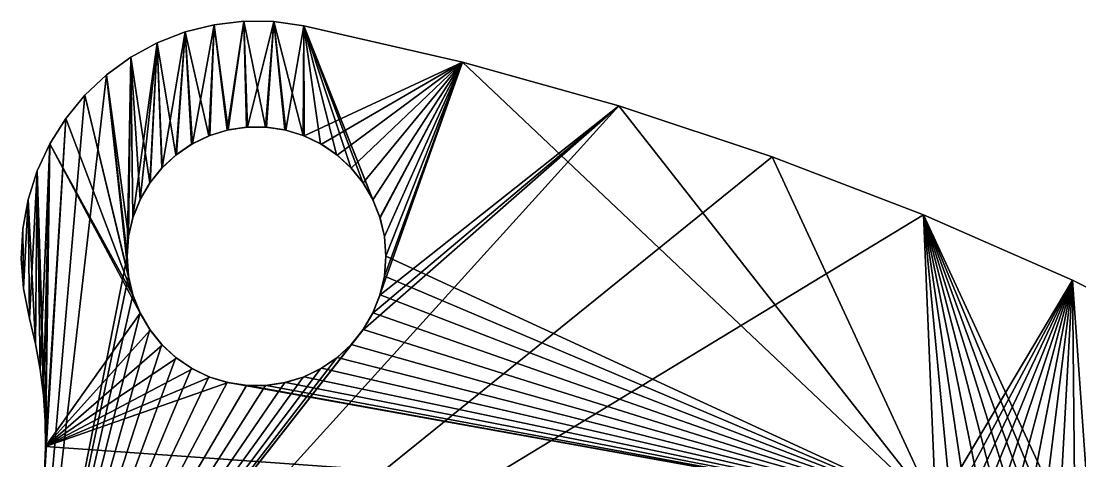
# Model space of a CAD drawing. Header units: metres. Extents: x -0.15 to 4.68, y -0.15 to 1.34.
# Drawn here: x 3.1779 to 3.6278, y 1.1517 to 1.3384 of the extents above; entities that cross this region are included whole.
import ezdxf

# ---------------------------------------------------------------- set-up
doc = ezdxf.new("R2010")
doc.units = ezdxf.units.M
doc.header["$LTSCALE"] = 65.185185
for name, color, linetype in [('44', 7, 'CONTINUOUS'), ('46', 7, 'CONTINUOUS'), ('47', 7, 'CONTINUOUS'), ('48', 7, 'CONTINUOUS'), ('49', 7, 'CONTINUOUS'), ('50', 7, 'CONTINUOUS'), ('52', 7, 'CONTINUOUS')]:
    doc.layers.add(name, color=color, linetype=linetype)

msp = doc.modelspace()

# ---------------------------------------------------------------- linework, layer by layer
at = {"layer": '44', "color": 2, "linetype": 'CONTINUOUS'}
for points in [[(3.24756, 1.33381, 0.2775), (3.25993, 1.33689, 0.2775), (3.2507, 1.28632, 0.2775), (3.24756, 1.33381, 0.2775)], [(3.2507, 1.28632, 0.2775), (3.25993, 1.33689, 0.2775), (3.25811, 1.28984, 0.2775), (3.2507, 1.28632, 0.2775)], [(3.25811, 1.28984, 0.2775), (3.25993, 1.33689, 0.2775), (3.26589, 1.29219, 0.2775), (3.25811, 1.28984, 0.2775)], [(3.25993, 1.33689, 0.2775), (3.2726, 1.33839, 0.2775), (3.26589, 1.29219, 0.2775), (3.25993, 1.33689, 0.2775)], [(3.26589, 1.29219, 0.2775), (3.2726, 1.33839, 0.2775), (3.27406, 1.29339, 0.2775), (3.26589, 1.29219, 0.2775)], [(3.2726, 1.33839, 0.2775), (3.28527, 1.33825, 0.2775), (3.27406, 1.29339, 0.2775), (3.2726, 1.33839, 0.2775)], [(3.27406, 1.29339, 0.2775), (3.28527, 1.33825, 0.2775), (3.28221, 1.29335, 0.2775), (3.27406, 1.29339, 0.2775)], [(3.28221, 1.29335, 0.2775), (3.28527, 1.33825, 0.2775), (3.29037, 1.29209, 0.2775), (3.28221, 1.29335, 0.2775)], [(3.28527, 1.33825, 0.2775), (3.29804, 1.33648, 0.2775), (3.29037, 1.29209, 0.2775), (3.28527, 1.33825, 0.2775)], [(3.29037, 1.29209, 0.2775), (3.29804, 1.33648, 0.2775), (3.29814, 1.28968, 0.2775), (3.29037, 1.29209, 0.2775)], [(3.29804, 1.33648, 0.2775), (3.36547, 1.32095, 0.2775), (3.29814, 1.28968, 0.2775), (3.29804, 1.33648, 0.2775)], [(3.23571, 1.32917, 0.2775), (3.24756, 1.33381, 0.2775), (3.23789, 1.27624, 0.2775), (3.23571, 1.32917, 0.2775)], [(3.23789, 1.27624, 0.2775), (3.24756, 1.33381, 0.2775), (3.24396, 1.28179, 0.2775), (3.23789, 1.27624, 0.2775)], [(3.24396, 1.28179, 0.2775), (3.24756, 1.33381, 0.2775), (3.2507, 1.28632, 0.2775), (3.24396, 1.28179, 0.2775)], [(3.22454, 1.32309, 0.2775), (3.23571, 1.32917, 0.2775), (3.22543, 1.25497, 0.2775), (3.22454, 1.32309, 0.2775)], [(3.22543, 1.25497, 0.2775), (3.23571, 1.32917, 0.2775), (3.22852, 1.26268, 0.2775), (3.22543, 1.25497, 0.2775)], [(3.22852, 1.26268, 0.2775), (3.23571, 1.32917, 0.2775), (3.23273, 1.26987, 0.2775), (3.22852, 1.26268, 0.2775)], [(3.23273, 1.26987, 0.2775), (3.23571, 1.32917, 0.2775), (3.23789, 1.27624, 0.2775), (3.23273, 1.26987, 0.2775)], [(3.21424, 1.31563, 0.2775), (3.22454, 1.32309, 0.2775), (3.22292, 1.23853, 0.2775), (3.21424, 1.31563, 0.2775)], [(3.22292, 1.23853, 0.2775), (3.22454, 1.32309, 0.2775), (3.22358, 1.24695, 0.2775), (3.22292, 1.23853, 0.2775)], [(3.22358, 1.24695, 0.2775), (3.22454, 1.32309, 0.2775), (3.22543, 1.25497, 0.2775), (3.22358, 1.24695, 0.2775)], [(3.29814, 1.28968, 0.2775), (3.36547, 1.32095, 0.2775), (3.3055, 1.2861, 0.2775), (3.29814, 1.28968, 0.2775)], [(3.3055, 1.2861, 0.2775), (3.36547, 1.32095, 0.2775), (3.31218, 1.28155, 0.2775), (3.3055, 1.2861, 0.2775)], [(3.31218, 1.28155, 0.2775), (3.36547, 1.32095, 0.2775), (3.31816, 1.27601, 0.2775), (3.31218, 1.28155, 0.2775)], [(3.31816, 1.27601, 0.2775), (3.36547, 1.32095, 0.2775), (3.32324, 1.26968, 0.2775), (3.31816, 1.27601, 0.2775)], [(3.32324, 1.26968, 0.2775), (3.36547, 1.32095, 0.2775), (3.32738, 1.26254, 0.2775), (3.32324, 1.26968, 0.2775)], [(3.32738, 1.26254, 0.2775), (3.36547, 1.32095, 0.2775), (3.33042, 1.2549, 0.2775), (3.32738, 1.26254, 0.2775)], [(3.36547, 1.32095, 0.2775), (3.43183, 1.30239, 0.2775), (3.3304, 1.22209, 0.2775), (3.36547, 1.32095, 0.2775)], [(3.33225, 1.23011, 0.2775), (3.36547, 1.32095, 0.2775), (3.3304, 1.22209, 0.2775), (3.33225, 1.23011, 0.2775)], [(3.33042, 1.2549, 0.2775), (3.36547, 1.32095, 0.2775), (3.33225, 1.24692, 0.2775), (3.33042, 1.2549, 0.2775)], [(3.33292, 1.23853, 0.2775), (3.36547, 1.32095, 0.2775), (3.33225, 1.23011, 0.2775), (3.33292, 1.23853, 0.2775)], [(3.36547, 1.32095, 0.2775), (3.33292, 1.23853, 0.2775), (3.33225, 1.24692, 0.2775), (3.36547, 1.32095, 0.2775)], [(3.21424, 1.31563, 0.2775), (3.18071, 1.02534, 0.2775), (3.20497, 1.30693, 0.2775), (3.21424, 1.31563, 0.2775)], [(3.18071, 1.02534, 0.2775), (3.21424, 1.31563, 0.2775), (3.22292, 1.23853, 0.2775), (3.18071, 1.02534, 0.2775)], [(3.20497, 1.30693, 0.2775), (3.18071, 1.02534, 0.2775), (3.19689, 1.29712, 0.2775), (3.20497, 1.30693, 0.2775)], [(3.4971, 1.28079, 0.2775), (3.18071, 1.02534, 0.2775), (3.43183, 1.30239, 0.2775), (3.4971, 1.28079, 0.2775)], [(3.43183, 1.30239, 0.2775), (3.18071, 1.02534, 0.2775), (3.3231, 1.20718, 0.2775), (3.43183, 1.30239, 0.2775)], [(3.32731, 1.21438, 0.2775), (3.43183, 1.30239, 0.2775), (3.3231, 1.20718, 0.2775), (3.32731, 1.21438, 0.2775)], [(3.3304, 1.22209, 0.2775), (3.43183, 1.30239, 0.2775), (3.32731, 1.21438, 0.2775), (3.3304, 1.22209, 0.2775)], [(3.19689, 1.29712, 0.2775), (3.18071, 1.02534, 0.2775), (3.18779, 1.1467, 0.2775), (3.19689, 1.29712, 0.2775)], [(3.18829, 1.15773, 0.2775), (3.19689, 1.29712, 0.2775), (3.18779, 1.1467, 0.2775), (3.18829, 1.15773, 0.2775)], [(3.1901, 1.28636, 0.2775), (3.19689, 1.29712, 0.2775), (3.18829, 1.15773, 0.2775), (3.1901, 1.28636, 0.2775)], [(3.18475, 1.27482, 0.2775), (3.1901, 1.28636, 0.2775), (3.18606, 1.19048, 0.2775), (3.18475, 1.27482, 0.2775)], [(3.18606, 1.19048, 0.2775), (3.1901, 1.28636, 0.2775), (3.18743, 1.17961, 0.2775), (3.18606, 1.19048, 0.2775)], [(3.18743, 1.17961, 0.2775), (3.1901, 1.28636, 0.2775), (3.18817, 1.16871, 0.2775), (3.18743, 1.17961, 0.2775)], [(3.18817, 1.16871, 0.2775), (3.1901, 1.28636, 0.2775), (3.18829, 1.15773, 0.2775), (3.18817, 1.16871, 0.2775)], [(3.56143, 1.2561, 0.2775), (3.18071, 1.02534, 0.2775), (3.4971, 1.28079, 0.2775), (3.56143, 1.2561, 0.2775)], [(3.18088, 1.2627, 0.2775), (3.18475, 1.27482, 0.2775), (3.18146, 1.21215, 0.2775), (3.18088, 1.2627, 0.2775)], [(3.18146, 1.21215, 0.2775), (3.18475, 1.27482, 0.2775), (3.18407, 1.20133, 0.2775), (3.18146, 1.21215, 0.2775)], [(3.18407, 1.20133, 0.2775), (3.18475, 1.27482, 0.2775), (3.18606, 1.19048, 0.2775), (3.18407, 1.20133, 0.2775)], [(3.1786, 1.25016, 0.2775), (3.18088, 1.2627, 0.2775), (3.17888, 1.22479, 0.2775), (3.1786, 1.25016, 0.2775)], [(3.17888, 1.22479, 0.2775), (3.18088, 1.2627, 0.2775), (3.18146, 1.21215, 0.2775), (3.17888, 1.22479, 0.2775)], [(3.56654, 1.13085, 0.2775), (3.18071, 1.02534, 0.2775), (3.56143, 1.2561, 0.2775), (3.56654, 1.13085, 0.2775)], [(3.62467, 1.22838, 0.2775), (3.56654, 1.13085, 0.2775), (3.56143, 1.2561, 0.2775), (3.62467, 1.22838, 0.2775)], [(3.17792, 1.23742, 0.2775), (3.1786, 1.25016, 0.2775), (3.17888, 1.22479, 0.2775), (3.17792, 1.23742, 0.2775)], [(3.22358, 1.23014, 0.2775), (3.18071, 1.02534, 0.2775), (3.22292, 1.23853, 0.2775), (3.22358, 1.23014, 0.2775)], [(3.22541, 1.22216, 0.2775), (3.18071, 1.02534, 0.2775), (3.22358, 1.23014, 0.2775), (3.22541, 1.22216, 0.2775)], [(3.5731, 1.1324, 0.2775), (3.56654, 1.13085, 0.2775), (3.62467, 1.22838, 0.2775), (3.5731, 1.1324, 0.2775)], [(3.57968, 1.13351, 0.2775), (3.5731, 1.1324, 0.2775), (3.62467, 1.22838, 0.2775), (3.57968, 1.13351, 0.2775)], [(3.58628, 1.13417, 0.2775), (3.57968, 1.13351, 0.2775), (3.62467, 1.22838, 0.2775), (3.58628, 1.13417, 0.2775)], [(3.59292, 1.13439, 0.2775), (3.58628, 1.13417, 0.2775), (3.62467, 1.22838, 0.2775), (3.59292, 1.13439, 0.2775)], [(3.59961, 1.13416, 0.2775), (3.59292, 1.13439, 0.2775), (3.62467, 1.22838, 0.2775), (3.59961, 1.13416, 0.2775)], [(3.60627, 1.13349, 0.2775), (3.59961, 1.13416, 0.2775), (3.62467, 1.22838, 0.2775), (3.60627, 1.13349, 0.2775)], [(3.61282, 1.13239, 0.2775), (3.60627, 1.13349, 0.2775), (3.62467, 1.22838, 0.2775), (3.61282, 1.13239, 0.2775)], [(3.61927, 1.13085, 0.2775), (3.61282, 1.13239, 0.2775), (3.62467, 1.22838, 0.2775), (3.61927, 1.13085, 0.2775)], [(3.62564, 1.12888, 0.2775), (3.61927, 1.13085, 0.2775), (3.62467, 1.22838, 0.2775), (3.62564, 1.12888, 0.2775)], [(3.68642, 1.1978, 0.2775), (3.62564, 1.12888, 0.2775), (3.62467, 1.22838, 0.2775), (3.68642, 1.1978, 0.2775)], [(3.22845, 1.21451, 0.2775), (3.18071, 1.02534, 0.2775), (3.22541, 1.22216, 0.2775), (3.22845, 1.21451, 0.2775)], [(3.23259, 1.20738, 0.2775), (3.18071, 1.02534, 0.2775), (3.22845, 1.21451, 0.2775), (3.23259, 1.20738, 0.2775)], [(3.23767, 1.20105, 0.2775), (3.18071, 1.02534, 0.2775), (3.23259, 1.20738, 0.2775), (3.23767, 1.20105, 0.2775)], [(3.3231, 1.20718, 0.2775), (3.18071, 1.02534, 0.2775), (3.31795, 1.20082, 0.2775), (3.3231, 1.20718, 0.2775)], [(3.24365, 1.19551, 0.2775), (3.18071, 1.02534, 0.2775), (3.23767, 1.20105, 0.2775), (3.24365, 1.19551, 0.2775)], [(3.31795, 1.20082, 0.2775), (3.18071, 1.02534, 0.2775), (3.31188, 1.19527, 0.2775), (3.31795, 1.20082, 0.2775)], [(3.63194, 1.12647, 0.2775), (3.62564, 1.12888, 0.2775), (3.68642, 1.1978, 0.2775), (3.63194, 1.12647, 0.2775)], [(3.25033, 1.19096, 0.2775), (3.18071, 1.02534, 0.2775), (3.24365, 1.19551, 0.2775), (3.25033, 1.19096, 0.2775)], [(3.31188, 1.19527, 0.2775), (3.18071, 1.02534, 0.2775), (3.30513, 1.19074, 0.2775), (3.31188, 1.19527, 0.2775)], [(3.2577, 1.18738, 0.2775), (3.18071, 1.02534, 0.2775), (3.25033, 1.19096, 0.2775), (3.2577, 1.18738, 0.2775)], [(3.30513, 1.19074, 0.2775), (3.18071, 1.02534, 0.2775), (3.29772, 1.18722, 0.2775), (3.30513, 1.19074, 0.2775)], [(3.26546, 1.18497, 0.2775), (3.18071, 1.02534, 0.2775), (3.2577, 1.18738, 0.2775), (3.26546, 1.18497, 0.2775)], [(3.29772, 1.18722, 0.2775), (3.18071, 1.02534, 0.2775), (3.28994, 1.18487, 0.2775), (3.29772, 1.18722, 0.2775)], [(3.27362, 1.18371, 0.2775), (3.18071, 1.02534, 0.2775), (3.26546, 1.18497, 0.2775), (3.27362, 1.18371, 0.2775)], [(3.28994, 1.18487, 0.2775), (3.18071, 1.02534, 0.2775), (3.28177, 1.18367, 0.2775), (3.28994, 1.18487, 0.2775)], [(3.28177, 1.18367, 0.2775), (3.18071, 1.02534, 0.2775), (3.27362, 1.18371, 0.2775), (3.28177, 1.18367, 0.2775)]]:
    msp.add_3dface(points, dxfattribs=at)
at = {"layer": '46', "color": 2, "linetype": 'CONTINUOUS'}
for points in [[(3.29804, 1.33648, 0.3275), (3.36547, 1.32095, 0.3275), (3.29804, 1.33648, 0.2775), (3.29804, 1.33648, 0.3275)], [(3.36547, 1.32095, 0.3275), (3.36547, 1.32095, 0.2775), (3.29804, 1.33648, 0.2775), (3.36547, 1.32095, 0.3275)], [(3.36547, 1.32095, 0.3275), (3.43183, 1.30239, 0.3275), (3.36547, 1.32095, 0.2775), (3.36547, 1.32095, 0.3275)], [(3.43183, 1.30239, 0.3275), (3.43183, 1.30239, 0.2775), (3.36547, 1.32095, 0.2775), (3.43183, 1.30239, 0.3275)], [(3.43183, 1.30239, 0.3275), (3.4971, 1.28079, 0.3275), (3.43183, 1.30239, 0.2775), (3.43183, 1.30239, 0.3275)], [(3.4971, 1.28079, 0.3275), (3.4971, 1.28079, 0.2775), (3.43183, 1.30239, 0.2775), (3.4971, 1.28079, 0.3275)], [(3.4971, 1.28079, 0.3275), (3.56143, 1.2561, 0.3275), (3.4971, 1.28079, 0.2775), (3.4971, 1.28079, 0.3275)], [(3.56143, 1.2561, 0.3275), (3.56143, 1.2561, 0.2775), (3.4971, 1.28079, 0.2775), (3.56143, 1.2561, 0.3275)], [(3.56143, 1.2561, 0.3275), (3.62467, 1.22838, 0.3275), (3.56143, 1.2561, 0.2775), (3.56143, 1.2561, 0.3275)], [(3.62467, 1.22838, 0.3275), (3.62467, 1.22838, 0.2775), (3.56143, 1.2561, 0.2775), (3.62467, 1.22838, 0.3275)], [(3.62467, 1.22838, 0.3275), (3.68642, 1.1978, 0.3275), (3.62467, 1.22838, 0.2775), (3.62467, 1.22838, 0.3275)], [(3.68642, 1.1978, 0.3275), (3.68642, 1.1978, 0.2775), (3.62467, 1.22838, 0.2775), (3.68642, 1.1978, 0.3275)]]:
    msp.add_3dface(points, dxfattribs=at)
at = {"layer": '47', "color": 2, "linetype": 'CONTINUOUS'}
for points in [[(3.22292, 1.23853, 0.3275), (3.22358, 1.23011, 0.3275), (3.22292, 1.23853, 0.2775), (3.22292, 1.23853, 0.3275)], [(3.22358, 1.23011, 0.3275), (3.22358, 1.23014, 0.2775), (3.22292, 1.23853, 0.2775), (3.22358, 1.23011, 0.3275)], [(3.33225, 1.23014, 0.3275), (3.33292, 1.23853, 0.3275), (3.33225, 1.23011, 0.2775), (3.33225, 1.23014, 0.3275)], [(3.33292, 1.23853, 0.3275), (3.33292, 1.23853, 0.2775), (3.33225, 1.23011, 0.2775), (3.33292, 1.23853, 0.3275)], [(3.22358, 1.23011, 0.3275), (3.22541, 1.22216, 0.2775), (3.22358, 1.23014, 0.2775), (3.22358, 1.23011, 0.3275)], [(3.22358, 1.23011, 0.3275), (3.22543, 1.22209, 0.3275), (3.22541, 1.22216, 0.2775), (3.22358, 1.23011, 0.3275)], [(3.33042, 1.22216, 0.3275), (3.33225, 1.23011, 0.2775), (3.3304, 1.22209, 0.2775), (3.33042, 1.22216, 0.3275)], [(3.33042, 1.22216, 0.3275), (3.33225, 1.23014, 0.3275), (3.33225, 1.23011, 0.2775), (3.33042, 1.22216, 0.3275)], [(3.22543, 1.22209, 0.3275), (3.22845, 1.21451, 0.2775), (3.22541, 1.22216, 0.2775), (3.22543, 1.22209, 0.3275)], [(3.22543, 1.22209, 0.3275), (3.22852, 1.21438, 0.3275), (3.22845, 1.21451, 0.2775), (3.22543, 1.22209, 0.3275)], [(3.32738, 1.21451, 0.3275), (3.3304, 1.22209, 0.2775), (3.32731, 1.21438, 0.2775), (3.32738, 1.21451, 0.3275)], [(3.32738, 1.21451, 0.3275), (3.33042, 1.22216, 0.3275), (3.3304, 1.22209, 0.2775), (3.32738, 1.21451, 0.3275)], [(3.22852, 1.21438, 0.3275), (3.23259, 1.20738, 0.2775), (3.22845, 1.21451, 0.2775), (3.22852, 1.21438, 0.3275)], [(3.22852, 1.21438, 0.3275), (3.23273, 1.20718, 0.3275), (3.23259, 1.20738, 0.2775), (3.22852, 1.21438, 0.3275)], [(3.32324, 1.20738, 0.3275), (3.32731, 1.21438, 0.2775), (3.3231, 1.20718, 0.2775), (3.32324, 1.20738, 0.3275)], [(3.32324, 1.20738, 0.3275), (3.32738, 1.21451, 0.3275), (3.32731, 1.21438, 0.2775), (3.32324, 1.20738, 0.3275)], [(3.23273, 1.20718, 0.3275), (3.23767, 1.20105, 0.2775), (3.23259, 1.20738, 0.2775), (3.23273, 1.20718, 0.3275)], [(3.23273, 1.20718, 0.3275), (3.23789, 1.20082, 0.3275), (3.23767, 1.20105, 0.2775), (3.23273, 1.20718, 0.3275)], [(3.31816, 1.20105, 0.3275), (3.3231, 1.20718, 0.2775), (3.31795, 1.20082, 0.2775), (3.31816, 1.20105, 0.3275)], [(3.31816, 1.20105, 0.3275), (3.32324, 1.20738, 0.3275), (3.3231, 1.20718, 0.2775), (3.31816, 1.20105, 0.3275)], [(3.23789, 1.20082, 0.3275), (3.24365, 1.19551, 0.2775), (3.23767, 1.20105, 0.2775), (3.23789, 1.20082, 0.3275)], [(3.23789, 1.20082, 0.3275), (3.24396, 1.19527, 0.3275), (3.24365, 1.19551, 0.2775), (3.23789, 1.20082, 0.3275)], [(3.31218, 1.19551, 0.3275), (3.31795, 1.20082, 0.2775), (3.31188, 1.19527, 0.2775), (3.31218, 1.19551, 0.3275)], [(3.31218, 1.19551, 0.3275), (3.31816, 1.20105, 0.3275), (3.31795, 1.20082, 0.2775), (3.31218, 1.19551, 0.3275)], [(3.24396, 1.19527, 0.3275), (3.25033, 1.19096, 0.2775), (3.24365, 1.19551, 0.2775), (3.24396, 1.19527, 0.3275)], [(3.24396, 1.19527, 0.3275), (3.2507, 1.19074, 0.3275), (3.25033, 1.19096, 0.2775), (3.24396, 1.19527, 0.3275)], [(3.3055, 1.19096, 0.3275), (3.31188, 1.19527, 0.2775), (3.30513, 1.19074, 0.2775), (3.3055, 1.19096, 0.3275)], [(3.3055, 1.19096, 0.3275), (3.31218, 1.19551, 0.3275), (3.31188, 1.19527, 0.2775), (3.3055, 1.19096, 0.3275)], [(3.2507, 1.19074, 0.3275), (3.2577, 1.18738, 0.2775), (3.25033, 1.19096, 0.2775), (3.2507, 1.19074, 0.3275)], [(3.2507, 1.19074, 0.3275), (3.25811, 1.18722, 0.3275), (3.2577, 1.18738, 0.2775), (3.2507, 1.19074, 0.3275)], [(3.29814, 1.18738, 0.3275), (3.30513, 1.19074, 0.2775), (3.29772, 1.18722, 0.2775), (3.29814, 1.18738, 0.3275)], [(3.29814, 1.18738, 0.3275), (3.3055, 1.19096, 0.3275), (3.30513, 1.19074, 0.2775), (3.29814, 1.18738, 0.3275)], [(3.25811, 1.18722, 0.3275), (3.26546, 1.18497, 0.2775), (3.2577, 1.18738, 0.2775), (3.25811, 1.18722, 0.3275)], [(3.25811, 1.18722, 0.3275), (3.26589, 1.18487, 0.3275), (3.26546, 1.18497, 0.2775), (3.25811, 1.18722, 0.3275)], [(3.26589, 1.18487, 0.3275), (3.27362, 1.18371, 0.2775), (3.26546, 1.18497, 0.2775), (3.26589, 1.18487, 0.3275)], [(3.26589, 1.18487, 0.3275), (3.27406, 1.18367, 0.3275), (3.27362, 1.18371, 0.2775), (3.26589, 1.18487, 0.3275)], [(3.27406, 1.18367, 0.3275), (3.28177, 1.18367, 0.2775), (3.27362, 1.18371, 0.2775), (3.27406, 1.18367, 0.3275)], [(3.27406, 1.18367, 0.3275), (3.28221, 1.18371, 0.3275), (3.28177, 1.18367, 0.2775), (3.27406, 1.18367, 0.3275)], [(3.28221, 1.18371, 0.3275), (3.28994, 1.18487, 0.2775), (3.28177, 1.18367, 0.2775), (3.28221, 1.18371, 0.3275)], [(3.28221, 1.18371, 0.3275), (3.29037, 1.18497, 0.3275), (3.28994, 1.18487, 0.2775), (3.28221, 1.18371, 0.3275)], [(3.29037, 1.18497, 0.3275), (3.29772, 1.18722, 0.2775), (3.28994, 1.18487, 0.2775), (3.29037, 1.18497, 0.3275)], [(3.29037, 1.18497, 0.3275), (3.29814, 1.18738, 0.3275), (3.29772, 1.18722, 0.2775), (3.29037, 1.18497, 0.3275)]]:
    msp.add_3dface(points, dxfattribs=at)
at = {"layer": '48', "color": 2, "linetype": 'CONTINUOUS'}
for points in [[(3.26546, 1.29209, 0.3275), (3.2577, 1.28968, 0.3275), (3.25811, 1.28984, 0.2775), (3.26546, 1.29209, 0.3275)], [(3.26546, 1.29209, 0.3275), (3.25811, 1.28984, 0.2775), (3.26589, 1.29219, 0.2775), (3.26546, 1.29209, 0.3275)], [(3.27362, 1.29335, 0.3275), (3.26546, 1.29209, 0.3275), (3.26589, 1.29219, 0.2775), (3.27362, 1.29335, 0.3275)], [(3.27362, 1.29335, 0.3275), (3.26589, 1.29219, 0.2775), (3.27406, 1.29339, 0.2775), (3.27362, 1.29335, 0.3275)], [(3.28177, 1.29339, 0.3275), (3.27362, 1.29335, 0.3275), (3.27406, 1.29339, 0.2775), (3.28177, 1.29339, 0.3275)], [(3.28177, 1.29339, 0.3275), (3.27406, 1.29339, 0.2775), (3.28221, 1.29335, 0.2775), (3.28177, 1.29339, 0.3275)], [(3.28994, 1.29219, 0.3275), (3.28177, 1.29339, 0.3275), (3.28221, 1.29335, 0.2775), (3.28994, 1.29219, 0.3275)], [(3.28994, 1.29219, 0.3275), (3.28221, 1.29335, 0.2775), (3.29037, 1.29209, 0.2775), (3.28994, 1.29219, 0.3275)], [(3.29772, 1.28984, 0.3275), (3.28994, 1.29219, 0.3275), (3.29037, 1.29209, 0.2775), (3.29772, 1.28984, 0.3275)], [(3.29772, 1.28984, 0.3275), (3.29037, 1.29209, 0.2775), (3.29814, 1.28968, 0.2775), (3.29772, 1.28984, 0.3275)], [(3.2577, 1.28968, 0.3275), (3.25033, 1.2861, 0.3275), (3.2507, 1.28632, 0.2775), (3.2577, 1.28968, 0.3275)], [(3.2577, 1.28968, 0.3275), (3.2507, 1.28632, 0.2775), (3.25811, 1.28984, 0.2775), (3.2577, 1.28968, 0.3275)], [(3.30513, 1.28632, 0.3275), (3.29772, 1.28984, 0.3275), (3.29814, 1.28968, 0.2775), (3.30513, 1.28632, 0.3275)], [(3.30513, 1.28632, 0.3275), (3.29814, 1.28968, 0.2775), (3.3055, 1.2861, 0.2775), (3.30513, 1.28632, 0.3275)], [(3.25033, 1.2861, 0.3275), (3.24365, 1.28155, 0.3275), (3.24396, 1.28179, 0.2775), (3.25033, 1.2861, 0.3275)], [(3.25033, 1.2861, 0.3275), (3.24396, 1.28179, 0.2775), (3.2507, 1.28632, 0.2775), (3.25033, 1.2861, 0.3275)], [(3.31188, 1.28179, 0.3275), (3.30513, 1.28632, 0.3275), (3.3055, 1.2861, 0.2775), (3.31188, 1.28179, 0.3275)], [(3.31188, 1.28179, 0.3275), (3.3055, 1.2861, 0.2775), (3.31218, 1.28155, 0.2775), (3.31188, 1.28179, 0.3275)], [(3.24365, 1.28155, 0.3275), (3.23767, 1.27601, 0.3275), (3.23789, 1.27624, 0.2775), (3.24365, 1.28155, 0.3275)], [(3.24365, 1.28155, 0.3275), (3.23789, 1.27624, 0.2775), (3.24396, 1.28179, 0.2775), (3.24365, 1.28155, 0.3275)], [(3.31795, 1.27624, 0.3275), (3.31188, 1.28179, 0.3275), (3.31218, 1.28155, 0.2775), (3.31795, 1.27624, 0.3275)], [(3.31795, 1.27624, 0.3275), (3.31218, 1.28155, 0.2775), (3.31816, 1.27601, 0.2775), (3.31795, 1.27624, 0.3275)], [(3.23767, 1.27601, 0.3275), (3.23259, 1.26968, 0.3275), (3.23273, 1.26987, 0.2775), (3.23767, 1.27601, 0.3275)], [(3.23767, 1.27601, 0.3275), (3.23273, 1.26987, 0.2775), (3.23789, 1.27624, 0.2775), (3.23767, 1.27601, 0.3275)], [(3.3231, 1.26987, 0.3275), (3.31795, 1.27624, 0.3275), (3.31816, 1.27601, 0.2775), (3.3231, 1.26987, 0.3275)], [(3.3231, 1.26987, 0.3275), (3.31816, 1.27601, 0.2775), (3.32324, 1.26968, 0.2775), (3.3231, 1.26987, 0.3275)], [(3.23259, 1.26968, 0.3275), (3.22845, 1.26254, 0.3275), (3.22852, 1.26268, 0.2775), (3.23259, 1.26968, 0.3275)], [(3.23259, 1.26968, 0.3275), (3.22852, 1.26268, 0.2775), (3.23273, 1.26987, 0.2775), (3.23259, 1.26968, 0.3275)], [(3.32731, 1.26268, 0.3275), (3.3231, 1.26987, 0.3275), (3.32324, 1.26968, 0.2775), (3.32731, 1.26268, 0.3275)], [(3.32731, 1.26268, 0.3275), (3.32324, 1.26968, 0.2775), (3.32738, 1.26254, 0.2775), (3.32731, 1.26268, 0.3275)], [(3.22845, 1.26254, 0.3275), (3.22541, 1.2549, 0.3275), (3.22543, 1.25497, 0.2775), (3.22845, 1.26254, 0.3275)], [(3.22845, 1.26254, 0.3275), (3.22543, 1.25497, 0.2775), (3.22852, 1.26268, 0.2775), (3.22845, 1.26254, 0.3275)], [(3.3304, 1.25497, 0.3275), (3.32731, 1.26268, 0.3275), (3.32738, 1.26254, 0.2775), (3.3304, 1.25497, 0.3275)], [(3.3304, 1.25497, 0.3275), (3.32738, 1.26254, 0.2775), (3.33042, 1.2549, 0.2775), (3.3304, 1.25497, 0.3275)], [(3.22541, 1.2549, 0.3275), (3.22358, 1.24695, 0.2775), (3.22543, 1.25497, 0.2775), (3.22541, 1.2549, 0.3275)], [(3.22541, 1.2549, 0.3275), (3.22358, 1.24692, 0.3275), (3.22358, 1.24695, 0.2775), (3.22541, 1.2549, 0.3275)], [(3.33225, 1.24695, 0.3275), (3.3304, 1.25497, 0.3275), (3.33042, 1.2549, 0.2775), (3.33225, 1.24695, 0.3275)], [(3.33225, 1.24695, 0.3275), (3.33042, 1.2549, 0.2775), (3.33225, 1.24692, 0.2775), (3.33225, 1.24695, 0.3275)], [(3.22358, 1.24692, 0.3275), (3.22292, 1.23853, 0.3275), (3.22358, 1.24695, 0.2775), (3.22358, 1.24692, 0.3275)], [(3.22292, 1.23853, 0.3275), (3.22292, 1.23853, 0.2775), (3.22358, 1.24695, 0.2775), (3.22292, 1.23853, 0.3275)], [(3.33292, 1.23853, 0.3275), (3.33225, 1.24695, 0.3275), (3.33292, 1.23853, 0.2775), (3.33292, 1.23853, 0.3275)], [(3.33292, 1.23853, 0.2775), (3.33225, 1.24695, 0.3275), (3.33225, 1.24692, 0.2775), (3.33292, 1.23853, 0.2775)]]:
    msp.add_3dface(points, dxfattribs=at)
at = {"layer": '49', "color": 2, "linetype": 'CONTINUOUS'}
for points in [[(3.18407, 1.20133, 0.3275), (3.18146, 1.21215, 0.3275), (3.18407, 1.20133, 0.2775), (3.18407, 1.20133, 0.3275)], [(3.18146, 1.21215, 0.3275), (3.18146, 1.21215, 0.2775), (3.18407, 1.20133, 0.2775), (3.18146, 1.21215, 0.3275)], [(3.18606, 1.19048, 0.3275), (3.18407, 1.20133, 0.3275), (3.18606, 1.19048, 0.2775), (3.18606, 1.19048, 0.3275)], [(3.18407, 1.20133, 0.3275), (3.18407, 1.20133, 0.2775), (3.18606, 1.19048, 0.2775), (3.18407, 1.20133, 0.3275)], [(3.18743, 1.17961, 0.3275), (3.18606, 1.19048, 0.3275), (3.18743, 1.17961, 0.2775), (3.18743, 1.17961, 0.3275)], [(3.18606, 1.19048, 0.3275), (3.18606, 1.19048, 0.2775), (3.18743, 1.17961, 0.2775), (3.18606, 1.19048, 0.3275)], [(3.18817, 1.16871, 0.3275), (3.18743, 1.17961, 0.3275), (3.18817, 1.16871, 0.2775), (3.18817, 1.16871, 0.3275)], [(3.18743, 1.17961, 0.3275), (3.18743, 1.17961, 0.2775), (3.18817, 1.16871, 0.2775), (3.18743, 1.17961, 0.3275)], [(3.18829, 1.15773, 0.3275), (3.18817, 1.16871, 0.3275), (3.18829, 1.15773, 0.2775), (3.18829, 1.15773, 0.3275)], [(3.18817, 1.16871, 0.3275), (3.18817, 1.16871, 0.2775), (3.18829, 1.15773, 0.2775), (3.18817, 1.16871, 0.3275)], [(3.18779, 1.1467, 0.3275), (3.18829, 1.15773, 0.3275), (3.18779, 1.1467, 0.2775), (3.18779, 1.1467, 0.3275)], [(3.18829, 1.15773, 0.3275), (3.18829, 1.15773, 0.2775), (3.18779, 1.1467, 0.2775), (3.18829, 1.15773, 0.3275)]]:
    msp.add_3dface(points, dxfattribs=at)
at = {"layer": '50', "color": 2, "linetype": 'CONTINUOUS'}
for points in [[(3.24756, 1.33381, 0.3275), (3.25993, 1.33689, 0.3275), (3.24756, 1.33381, 0.2775), (3.24756, 1.33381, 0.3275)], [(3.25993, 1.33689, 0.3275), (3.25993, 1.33689, 0.2775), (3.24756, 1.33381, 0.2775), (3.25993, 1.33689, 0.3275)], [(3.25993, 1.33689, 0.3275), (3.27259, 1.33839, 0.3275), (3.25993, 1.33689, 0.2775), (3.25993, 1.33689, 0.3275)], [(3.27259, 1.33839, 0.3275), (3.2726, 1.33839, 0.2775), (3.25993, 1.33689, 0.2775), (3.27259, 1.33839, 0.3275)], [(3.27259, 1.33839, 0.3275), (3.28526, 1.33825, 0.3275), (3.2726, 1.33839, 0.2775), (3.27259, 1.33839, 0.3275)], [(3.28526, 1.33825, 0.3275), (3.28527, 1.33825, 0.2775), (3.2726, 1.33839, 0.2775), (3.28526, 1.33825, 0.3275)], [(3.28526, 1.33825, 0.3275), (3.29804, 1.33648, 0.3275), (3.28527, 1.33825, 0.2775), (3.28526, 1.33825, 0.3275)], [(3.29804, 1.33648, 0.3275), (3.29804, 1.33648, 0.2775), (3.28527, 1.33825, 0.2775), (3.29804, 1.33648, 0.3275)], [(3.23571, 1.32917, 0.3275), (3.24756, 1.33381, 0.3275), (3.23571, 1.32917, 0.2775), (3.23571, 1.32917, 0.3275)], [(3.24756, 1.33381, 0.3275), (3.24756, 1.33381, 0.2775), (3.23571, 1.32917, 0.2775), (3.24756, 1.33381, 0.3275)], [(3.22453, 1.32309, 0.3275), (3.23571, 1.32917, 0.3275), (3.22454, 1.32309, 0.2775), (3.22453, 1.32309, 0.3275)], [(3.23571, 1.32917, 0.3275), (3.23571, 1.32917, 0.2775), (3.22454, 1.32309, 0.2775), (3.23571, 1.32917, 0.3275)], [(3.21424, 1.31562, 0.3275), (3.22453, 1.32309, 0.3275), (3.21424, 1.31563, 0.2775), (3.21424, 1.31562, 0.3275)], [(3.22453, 1.32309, 0.3275), (3.22454, 1.32309, 0.2775), (3.21424, 1.31563, 0.2775), (3.22453, 1.32309, 0.3275)], [(3.21424, 1.31562, 0.3275), (3.21424, 1.31563, 0.2775), (3.20497, 1.30693, 0.2775), (3.21424, 1.31562, 0.3275)], [(3.20497, 1.30693, 0.3275), (3.21424, 1.31562, 0.3275), (3.20497, 1.30693, 0.2775), (3.20497, 1.30693, 0.3275)], [(3.19689, 1.29711, 0.3275), (3.20497, 1.30693, 0.3275), (3.19689, 1.29712, 0.2775), (3.19689, 1.29711, 0.3275)], [(3.20497, 1.30693, 0.3275), (3.20497, 1.30693, 0.2775), (3.19689, 1.29712, 0.2775), (3.20497, 1.30693, 0.3275)], [(3.19689, 1.29711, 0.3275), (3.19689, 1.29712, 0.2775), (3.1901, 1.28636, 0.2775), (3.19689, 1.29711, 0.3275)], [(3.1901, 1.28636, 0.3275), (3.19689, 1.29711, 0.3275), (3.1901, 1.28636, 0.2775), (3.1901, 1.28636, 0.3275)], [(3.18474, 1.27482, 0.3275), (3.1901, 1.28636, 0.3275), (3.18475, 1.27482, 0.2775), (3.18474, 1.27482, 0.3275)], [(3.1901, 1.28636, 0.3275), (3.1901, 1.28636, 0.2775), (3.18475, 1.27482, 0.2775), (3.1901, 1.28636, 0.3275)], [(3.18088, 1.26269, 0.3275), (3.18474, 1.27482, 0.3275), (3.18088, 1.2627, 0.2775), (3.18088, 1.26269, 0.3275)], [(3.18474, 1.27482, 0.3275), (3.18475, 1.27482, 0.2775), (3.18088, 1.2627, 0.2775), (3.18474, 1.27482, 0.3275)], [(3.18088, 1.26269, 0.3275), (3.18088, 1.2627, 0.2775), (3.1786, 1.25016, 0.2775), (3.18088, 1.26269, 0.3275)], [(3.1786, 1.25016, 0.3275), (3.18088, 1.26269, 0.3275), (3.1786, 1.25016, 0.2775), (3.1786, 1.25016, 0.3275)], [(3.17792, 1.23742, 0.3275), (3.1786, 1.25016, 0.3275), (3.17792, 1.23742, 0.2775), (3.17792, 1.23742, 0.3275)], [(3.1786, 1.25016, 0.3275), (3.1786, 1.25016, 0.2775), (3.17792, 1.23742, 0.2775), (3.1786, 1.25016, 0.3275)], [(3.17888, 1.22479, 0.3275), (3.17792, 1.23742, 0.3275), (3.17888, 1.22479, 0.2775), (3.17888, 1.22479, 0.3275)], [(3.17792, 1.23742, 0.3275), (3.17792, 1.23742, 0.2775), (3.17888, 1.22479, 0.2775), (3.17792, 1.23742, 0.3275)], [(3.18146, 1.21215, 0.3275), (3.17888, 1.22479, 0.3275), (3.18146, 1.21215, 0.2775), (3.18146, 1.21215, 0.3275)], [(3.17888, 1.22479, 0.3275), (3.17888, 1.22479, 0.2775), (3.18146, 1.21215, 0.2775), (3.17888, 1.22479, 0.3275)]]:
    msp.add_3dface(points, dxfattribs=at)
at = {"layer": '52', "color": 2, "linetype": 'CONTINUOUS'}
for points in [[(3.25993, 1.33689, 0.3275), (3.24756, 1.33381, 0.3275), (3.2577, 1.28968, 0.3275), (3.25993, 1.33689, 0.3275)], [(3.26546, 1.29209, 0.3275), (3.25993, 1.33689, 0.3275), (3.2577, 1.28968, 0.3275), (3.26546, 1.29209, 0.3275)], [(3.27259, 1.33839, 0.3275), (3.25993, 1.33689, 0.3275), (3.26546, 1.29209, 0.3275), (3.27259, 1.33839, 0.3275)], [(3.27362, 1.29335, 0.3275), (3.27259, 1.33839, 0.3275), (3.26546, 1.29209, 0.3275), (3.27362, 1.29335, 0.3275)], [(3.28526, 1.33825, 0.3275), (3.27259, 1.33839, 0.3275), (3.28177, 1.29339, 0.3275), (3.28526, 1.33825, 0.3275)], [(3.28177, 1.29339, 0.3275), (3.27259, 1.33839, 0.3275), (3.27362, 1.29335, 0.3275), (3.28177, 1.29339, 0.3275)], [(3.28994, 1.29219, 0.3275), (3.28526, 1.33825, 0.3275), (3.28177, 1.29339, 0.3275), (3.28994, 1.29219, 0.3275)], [(3.29804, 1.33648, 0.3275), (3.28526, 1.33825, 0.3275), (3.29772, 1.28984, 0.3275), (3.29804, 1.33648, 0.3275)], [(3.29772, 1.28984, 0.3275), (3.28526, 1.33825, 0.3275), (3.28994, 1.29219, 0.3275), (3.29772, 1.28984, 0.3275)], [(3.30513, 1.28632, 0.3275), (3.29804, 1.33648, 0.3275), (3.29772, 1.28984, 0.3275), (3.30513, 1.28632, 0.3275)], [(3.36547, 1.32095, 0.3275), (3.29804, 1.33648, 0.3275), (3.3304, 1.25497, 0.3275), (3.36547, 1.32095, 0.3275)], [(3.3304, 1.25497, 0.3275), (3.29804, 1.33648, 0.3275), (3.32731, 1.26268, 0.3275), (3.3304, 1.25497, 0.3275)], [(3.32731, 1.26268, 0.3275), (3.29804, 1.33648, 0.3275), (3.3231, 1.26987, 0.3275), (3.32731, 1.26268, 0.3275)], [(3.3231, 1.26987, 0.3275), (3.29804, 1.33648, 0.3275), (3.31795, 1.27624, 0.3275), (3.3231, 1.26987, 0.3275)], [(3.31795, 1.27624, 0.3275), (3.29804, 1.33648, 0.3275), (3.31188, 1.28179, 0.3275), (3.31795, 1.27624, 0.3275)], [(3.31188, 1.28179, 0.3275), (3.29804, 1.33648, 0.3275), (3.30513, 1.28632, 0.3275), (3.31188, 1.28179, 0.3275)], [(3.24756, 1.33381, 0.3275), (3.23571, 1.32917, 0.3275), (3.24365, 1.28155, 0.3275), (3.24756, 1.33381, 0.3275)], [(3.25033, 1.2861, 0.3275), (3.24756, 1.33381, 0.3275), (3.24365, 1.28155, 0.3275), (3.25033, 1.2861, 0.3275)], [(3.2577, 1.28968, 0.3275), (3.24756, 1.33381, 0.3275), (3.25033, 1.2861, 0.3275), (3.2577, 1.28968, 0.3275)], [(3.23571, 1.32917, 0.3275), (3.22453, 1.32309, 0.3275), (3.23259, 1.26968, 0.3275), (3.23571, 1.32917, 0.3275)], [(3.23767, 1.27601, 0.3275), (3.23571, 1.32917, 0.3275), (3.23259, 1.26968, 0.3275), (3.23767, 1.27601, 0.3275)], [(3.24365, 1.28155, 0.3275), (3.23571, 1.32917, 0.3275), (3.23767, 1.27601, 0.3275), (3.24365, 1.28155, 0.3275)], [(3.22453, 1.32309, 0.3275), (3.21424, 1.31562, 0.3275), (3.22358, 1.24692, 0.3275), (3.22453, 1.32309, 0.3275)], [(3.22541, 1.2549, 0.3275), (3.22453, 1.32309, 0.3275), (3.22358, 1.24692, 0.3275), (3.22541, 1.2549, 0.3275)], [(3.23259, 1.26968, 0.3275), (3.22453, 1.32309, 0.3275), (3.22845, 1.26254, 0.3275), (3.23259, 1.26968, 0.3275)], [(3.22845, 1.26254, 0.3275), (3.22453, 1.32309, 0.3275), (3.22541, 1.2549, 0.3275), (3.22845, 1.26254, 0.3275)], [(3.33225, 1.24695, 0.3275), (3.36547, 1.32095, 0.3275), (3.3304, 1.25497, 0.3275), (3.33225, 1.24695, 0.3275)], [(3.33292, 1.23853, 0.3275), (3.36547, 1.32095, 0.3275), (3.33225, 1.24695, 0.3275), (3.33292, 1.23853, 0.3275)], [(3.56654, 1.13085, 0.3275), (3.36547, 1.32095, 0.3275), (3.33292, 1.23853, 0.3275), (3.56654, 1.13085, 0.3275)], [(3.36547, 1.32095, 0.3275), (3.56654, 1.13085, 0.3275), (3.43183, 1.30239, 0.3275), (3.36547, 1.32095, 0.3275)], [(3.21424, 1.31562, 0.3275), (3.20497, 1.30693, 0.3275), (3.22358, 1.23011, 0.3275), (3.21424, 1.31562, 0.3275)], [(3.22358, 1.24692, 0.3275), (3.21424, 1.31562, 0.3275), (3.22292, 1.23853, 0.3275), (3.22358, 1.24692, 0.3275)], [(3.22292, 1.23853, 0.3275), (3.21424, 1.31562, 0.3275), (3.22358, 1.23011, 0.3275), (3.22292, 1.23853, 0.3275)], [(3.20497, 1.30693, 0.3275), (3.19689, 1.29711, 0.3275), (3.22543, 1.22209, 0.3275), (3.20497, 1.30693, 0.3275)], [(3.22358, 1.23011, 0.3275), (3.20497, 1.30693, 0.3275), (3.22543, 1.22209, 0.3275), (3.22358, 1.23011, 0.3275)], [(3.43183, 1.30239, 0.3275), (3.56654, 1.13085, 0.3275), (3.4971, 1.28079, 0.3275), (3.43183, 1.30239, 0.3275)], [(3.19689, 1.29711, 0.3275), (3.1901, 1.28636, 0.3275), (3.22543, 1.22209, 0.3275), (3.19689, 1.29711, 0.3275)], [(3.18474, 1.27482, 0.3275), (3.18817, 1.16871, 0.3275), (3.1901, 1.28636, 0.3275), (3.18474, 1.27482, 0.3275)], [(3.18817, 1.16871, 0.3275), (3.18829, 1.15773, 0.3275), (3.1901, 1.28636, 0.3275), (3.18817, 1.16871, 0.3275)], [(3.1901, 1.28636, 0.3275), (3.18829, 1.15773, 0.3275), (3.22852, 1.21438, 0.3275), (3.1901, 1.28636, 0.3275)], [(3.22543, 1.22209, 0.3275), (3.1901, 1.28636, 0.3275), (3.22852, 1.21438, 0.3275), (3.22543, 1.22209, 0.3275)], [(3.4971, 1.28079, 0.3275), (3.56654, 1.13085, 0.3275), (3.56143, 1.2561, 0.3275), (3.4971, 1.28079, 0.3275)], [(3.18088, 1.26269, 0.3275), (3.18407, 1.20133, 0.3275), (3.18474, 1.27482, 0.3275), (3.18088, 1.26269, 0.3275)], [(3.18407, 1.20133, 0.3275), (3.18606, 1.19048, 0.3275), (3.18474, 1.27482, 0.3275), (3.18407, 1.20133, 0.3275)], [(3.18743, 1.17961, 0.3275), (3.18817, 1.16871, 0.3275), (3.18474, 1.27482, 0.3275), (3.18743, 1.17961, 0.3275)], [(3.18606, 1.19048, 0.3275), (3.18743, 1.17961, 0.3275), (3.18474, 1.27482, 0.3275), (3.18606, 1.19048, 0.3275)], [(3.1786, 1.25016, 0.3275), (3.17888, 1.22479, 0.3275), (3.18088, 1.26269, 0.3275), (3.1786, 1.25016, 0.3275)], [(3.17888, 1.22479, 0.3275), (3.18146, 1.21215, 0.3275), (3.18088, 1.26269, 0.3275), (3.17888, 1.22479, 0.3275)], [(3.18146, 1.21215, 0.3275), (3.18407, 1.20133, 0.3275), (3.18088, 1.26269, 0.3275), (3.18146, 1.21215, 0.3275)], [(3.56654, 1.13085, 0.3275), (3.5731, 1.1324, 0.3275), (3.56143, 1.2561, 0.3275), (3.56654, 1.13085, 0.3275)], [(3.5731, 1.1324, 0.3275), (3.57968, 1.13351, 0.3275), (3.56143, 1.2561, 0.3275), (3.5731, 1.1324, 0.3275)], [(3.57968, 1.13351, 0.3275), (3.58628, 1.13417, 0.3275), (3.56143, 1.2561, 0.3275), (3.57968, 1.13351, 0.3275)], [(3.58628, 1.13417, 0.3275), (3.59292, 1.13439, 0.3275), (3.56143, 1.2561, 0.3275), (3.58628, 1.13417, 0.3275)], [(3.59292, 1.13439, 0.3275), (3.59961, 1.13416, 0.3275), (3.56143, 1.2561, 0.3275), (3.59292, 1.13439, 0.3275)], [(3.59961, 1.13416, 0.3275), (3.60627, 1.13349, 0.3275), (3.56143, 1.2561, 0.3275), (3.59961, 1.13416, 0.3275)], [(3.60627, 1.13349, 0.3275), (3.61282, 1.13239, 0.3275), (3.56143, 1.2561, 0.3275), (3.60627, 1.13349, 0.3275)], [(3.61282, 1.13239, 0.3275), (3.61927, 1.13085, 0.3275), (3.56143, 1.2561, 0.3275), (3.61282, 1.13239, 0.3275)], [(3.56143, 1.2561, 0.3275), (3.61927, 1.13085, 0.3275), (3.62467, 1.22838, 0.3275), (3.56143, 1.2561, 0.3275)], [(3.17792, 1.23742, 0.3275), (3.17888, 1.22479, 0.3275), (3.1786, 1.25016, 0.3275), (3.17792, 1.23742, 0.3275)], [(3.56654, 1.13085, 0.3275), (3.33292, 1.23853, 0.3275), (3.33225, 1.23014, 0.3275), (3.56654, 1.13085, 0.3275)], [(3.33042, 1.22216, 0.3275), (3.56654, 1.13085, 0.3275), (3.33225, 1.23014, 0.3275), (3.33042, 1.22216, 0.3275)], [(3.61927, 1.13085, 0.3275), (3.62564, 1.12888, 0.3275), (3.62467, 1.22838, 0.3275), (3.61927, 1.13085, 0.3275)], [(3.62564, 1.12888, 0.3275), (3.63194, 1.12647, 0.3275), (3.62467, 1.22838, 0.3275), (3.62564, 1.12888, 0.3275)], [(3.62467, 1.22838, 0.3275), (3.63194, 1.12647, 0.3275), (3.68642, 1.1978, 0.3275), (3.62467, 1.22838, 0.3275)], [(3.32738, 1.21451, 0.3275), (3.56654, 1.13085, 0.3275), (3.33042, 1.22216, 0.3275), (3.32738, 1.21451, 0.3275)], [(3.22852, 1.21438, 0.3275), (3.18829, 1.15773, 0.3275), (3.23273, 1.20718, 0.3275), (3.22852, 1.21438, 0.3275)], [(3.32324, 1.20738, 0.3275), (3.56654, 1.13085, 0.3275), (3.32738, 1.21451, 0.3275), (3.32324, 1.20738, 0.3275)], [(3.23273, 1.20718, 0.3275), (3.18829, 1.15773, 0.3275), (3.23789, 1.20082, 0.3275), (3.23273, 1.20718, 0.3275)], [(3.31816, 1.20105, 0.3275), (3.56654, 1.13085, 0.3275), (3.32324, 1.20738, 0.3275), (3.31816, 1.20105, 0.3275)], [(3.23789, 1.20082, 0.3275), (3.18829, 1.15773, 0.3275), (3.24396, 1.19527, 0.3275), (3.23789, 1.20082, 0.3275)], [(3.31218, 1.19551, 0.3275), (3.56654, 1.13085, 0.3275), (3.31816, 1.20105, 0.3275), (3.31218, 1.19551, 0.3275)], [(3.24396, 1.19527, 0.3275), (3.18829, 1.15773, 0.3275), (3.2507, 1.19074, 0.3275), (3.24396, 1.19527, 0.3275)], [(3.3055, 1.19096, 0.3275), (3.56654, 1.13085, 0.3275), (3.31218, 1.19551, 0.3275), (3.3055, 1.19096, 0.3275)], [(3.2507, 1.19074, 0.3275), (3.18829, 1.15773, 0.3275), (3.25811, 1.18722, 0.3275), (3.2507, 1.19074, 0.3275)], [(3.29814, 1.18738, 0.3275), (3.56654, 1.13085, 0.3275), (3.3055, 1.19096, 0.3275), (3.29814, 1.18738, 0.3275)], [(3.25811, 1.18722, 0.3275), (3.18829, 1.15773, 0.3275), (3.26589, 1.18487, 0.3275), (3.25811, 1.18722, 0.3275)], [(3.18829, 1.15773, 0.3275), (3.56654, 1.13085, 0.3275), (3.26589, 1.18487, 0.3275), (3.18829, 1.15773, 0.3275)], [(3.26589, 1.18487, 0.3275), (3.56654, 1.13085, 0.3275), (3.27406, 1.18367, 0.3275), (3.26589, 1.18487, 0.3275)], [(3.27406, 1.18367, 0.3275), (3.56654, 1.13085, 0.3275), (3.28221, 1.18371, 0.3275), (3.27406, 1.18367, 0.3275)], [(3.28221, 1.18371, 0.3275), (3.56654, 1.13085, 0.3275), (3.29037, 1.18497, 0.3275), (3.28221, 1.18371, 0.3275)], [(3.29037, 1.18497, 0.3275), (3.56654, 1.13085, 0.3275), (3.29814, 1.18738, 0.3275), (3.29037, 1.18497, 0.3275)], [(3.18779, 1.1467, 0.3275), (3.56654, 1.13085, 0.3275), (3.18829, 1.15773, 0.3275), (3.18779, 1.1467, 0.3275)]]:
    msp.add_3dface(points, dxfattribs=at)

doc.saveas('drawing.dxf')
